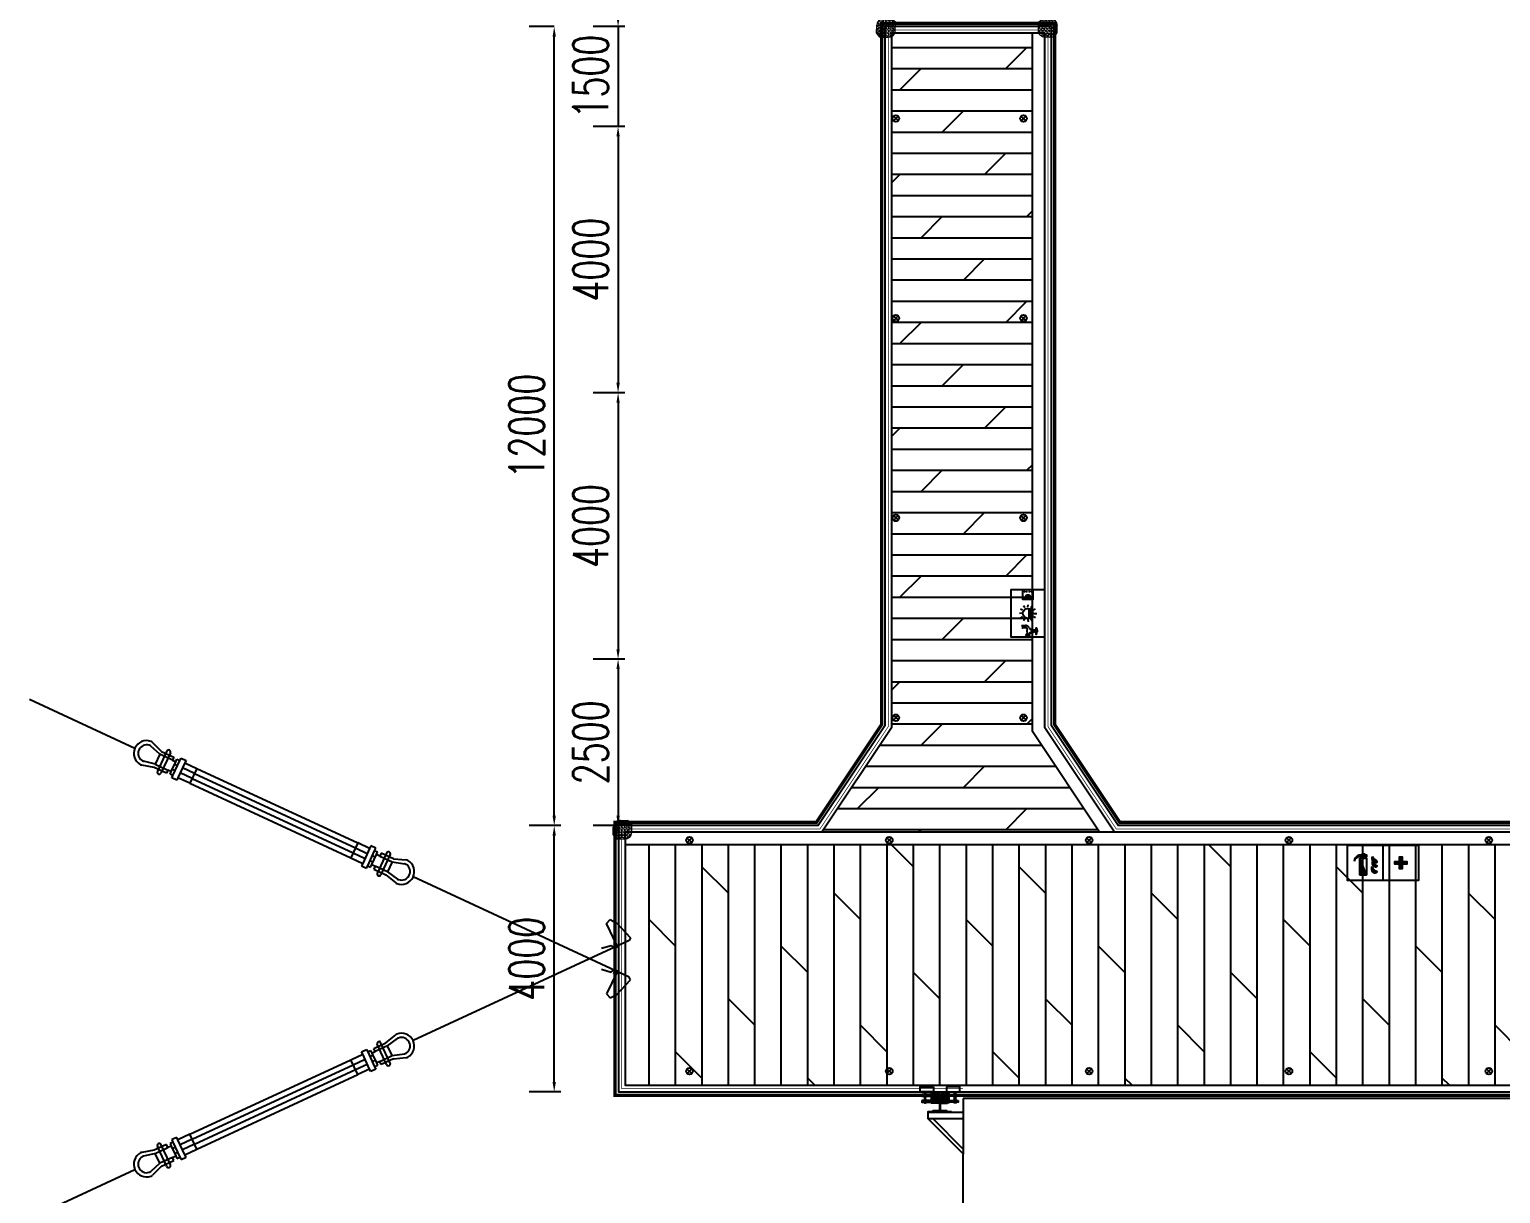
# Model space of a CAD drawing. Extents: x -18540 to 926017, y -610001 to -56924.
# Drawn here: x 37709 to 59793, y -231154 to -213670 of the extents above; entities that cross this region are included whole.
import ezdxf

# ---------------------------------------------------------------- set-up
doc = ezdxf.new("R2010")
doc.units = 0
doc.header["$LTSCALE"] = 10
doc.header["$MEASUREMENT"] = 0
doc.linetypes.add('CENTER', pattern=[2, 1.25, -0.25, 0.25, -0.25])
for name, color, linetype in [('AECOM-园建', 2, 'Continuous'), ('W-_ANTICOLLISION防撞措施', 6, 'Continuous'), ('W-ALUMINUM_FRAME铝架', 30, 'Continuous'), ('W-FLOAT_BOWL浮筒', 253, 'Continuous'), ('W-MOUNTING固定方式', 5, 'Continuous'), ('W-PLASTIC_RAILINGS塑木栏杆', 6, 'Continuous'), ('W-STEEL_FRAME钢架', 3, 'Continuous'), ('W-WOOD_FLOOR木地板', 30, 'Continuous')]:
    doc.layers.add(name, color=color, linetype=linetype)
doc.layers.add('护舷', color=40, linetype='Continuous', lineweight=15)
doc.layers.add('护角', color=8, linetype='Continuous', lineweight=9)
doc.styles.add('STANDARD_T3', font='simplex.shx', dxfattribs={"width": 0.7, "bigfont": 'gbcbig.shx'})
doc.dimstyles.new('W&&150', dxfattribs={"dimtxt": 525, "dimasz": 150, "dimexe": 375, "dimexo": 450, "dimgap": 150, "dimtad": 1, "dimdec": 0, "dimzin": 0, "dimdsep": 46, "dimtxsty": 'STANDARD_T3', "dimcen": 0.09, "dimclrd": 1, "dimclre": 1, "dimclrt": 7, "dimazin": 2, "dimtfac": 1, "dimtdec": 0, "dimtix": 1, "dimtmove": 2, "dimatfit": 3, "dimfxl": 100, "dimtolj": 1, "dimtzin": 0, "dimarcsym": 0})
pattern_1 = [(315, (-2455400.198, 1604377.926), (5.612660076, 5.612660076), []), (45, (-2455400.198, 1604377.926), (-5.612660076, 5.612660076), [])]
pattern_2 = [(315, (-2455400.198, 1604287.926), (5.612660076, 5.612660076), []), (45, (-2455400.198, 1604287.926), (-5.612660076, 5.612660076), [])]

# ---------------------------------------------------------------- blocks, each defined once
blk = doc.blocks.new('*D1102')
at = {"layer": 'Defpoints', "color": 0, "transparency": 16777216}
for p in [(46550, -229628), (82050, -229628), (82050, -231420)]:
    blk.add_point(p, dxfattribs=at)
at = {"layer": 'W-FLOAT_BOWL浮筒', "color": 1, "lineweight": -2, "transparency": 16777216}
for p, q in [((46550, -231320), (46550, -231795)), ((46700, -231420), (81900, -231420)), ((82050, -231320), (82050, -231795))]:
    blk.add_line(p, q, dxfattribs=at)
at = {"layer": 'W-FLOAT_BOWL浮筒', "color": 1, "transparency": 16777216}
for points in [[(46700, -231395), (46700, -231445), (46550, -231420)], [(81900, -231395), (81900, -231445), (82050, -231420)]]:
    blk.add_solid(points, dxfattribs=at)
at = {"layer": 'W-FLOAT_BOWL浮筒', "color": 7, "transparency": 16777216, "insert": (64300, -231008), "char_height": 525, "attachment_point": 5, "style": 'STANDARD_T3'}
blk.add_mtext('\\A1;35500', dxfattribs=at)
blk = doc.blocks.new('*D1092')
at = {"layer": 'Defpoints', "color": 0, "transparency": 16777216}
for p in [(45587, -225628), (46550, -225628), (46550, -229628)]:
    blk.add_point(p, dxfattribs=at)
at = {"layer": 'W-FLOAT_BOWL浮筒', "color": 1, "lineweight": -2, "transparency": 16777216}
for p, q in [((45687, -225628), (45212, -225628)), ((45587, -229478), (45587, -225778)), ((45687, -229628), (45212, -229628))]:
    blk.add_line(p, q, dxfattribs=at)
at = {"layer": 'W-FLOAT_BOWL浮筒', "color": 1, "transparency": 16777216}
for points in [[(45562, -225778), (45612, -225778), (45587, -225628)], [(45562, -229478), (45612, -229478), (45587, -229628)]]:
    blk.add_solid(points, dxfattribs=at)
at = {"layer": 'W-FLOAT_BOWL浮筒', "color": 7, "transparency": 16777216, "insert": (45174, -227628), "char_height": 525, "attachment_point": 5, "rotation": 90, "style": 'STANDARD_T3'}
blk.add_mtext('\\A1;4000', dxfattribs=at)
blk = doc.blocks.new('*D1093')
at = {"layer": 'Defpoints', "color": 0, "transparency": 16777216}
for p in [(49550, -212884), (46550, -225628), (49550, -225628)]:
    blk.add_point(p, dxfattribs=at)
at = {"layer": 'W-FLOAT_BOWL浮筒', "color": 1, "lineweight": -2, "transparency": 16777216}
for p, q in [((46550, -212984), (46550, -212509)), ((49550, -212984), (49550, -212509)), ((46700, -212884), (49400, -212884))]:
    blk.add_line(p, q, dxfattribs=at)
at = {"layer": 'W-FLOAT_BOWL浮筒', "color": 1, "transparency": 16777216}
for points in [[(46700, -212859), (46700, -212909), (46550, -212884)], [(49400, -212859), (49400, -212909), (49550, -212884)]]:
    blk.add_solid(points, dxfattribs=at)
at = {"layer": 'W-FLOAT_BOWL浮筒', "color": 7, "transparency": 16777216, "insert": (48050, -212472), "char_height": 525, "attachment_point": 5, "style": 'STANDARD_T3'}
blk.add_mtext('\\A1;3000', dxfattribs=at)
blk = doc.blocks.new('*D1094')
at = {"layer": 'Defpoints', "color": 0, "transparency": 16777216}
for p in [(62050, -212884), (54050, -213929), (62050, -225628)]:
    blk.add_point(p, dxfattribs=at)
at = {"layer": 'W-FLOAT_BOWL浮筒', "color": 1, "lineweight": -2, "transparency": 16777216}
for p, q in [((54050, -212984), (54050, -212509)), ((62050, -212984), (62050, -212509)), ((54200, -212884), (61900, -212884))]:
    blk.add_line(p, q, dxfattribs=at)
at = {"layer": 'W-FLOAT_BOWL浮筒', "color": 1, "transparency": 16777216}
for points in [[(54200, -212859), (54200, -212909), (54050, -212884)], [(61900, -212859), (61900, -212909), (62050, -212884)]]:
    blk.add_solid(points, dxfattribs=at)
at = {"layer": 'W-FLOAT_BOWL浮筒', "color": 7, "transparency": 16777216, "insert": (58050, -212472), "char_height": 525, "attachment_point": 5, "style": 'STANDARD_T3'}
blk.add_mtext('\\A1;8000', dxfattribs=at)
blk = doc.blocks.new('*D1096')
at = {"layer": 'Defpoints', "color": 0, "transparency": 16777216}
for p in [(45587, -213628), (45776, -213628), (46776, -225628)]:
    blk.add_point(p, dxfattribs=at)
at = {"layer": 'W-FLOAT_BOWL浮筒', "color": 1, "lineweight": -2, "transparency": 16777216}
for p, q in [((45587, -213628), (45212, -213628)), ((45587, -225478), (45587, -213778)), ((45687, -225628), (45212, -225628))]:
    blk.add_line(p, q, dxfattribs=at)
at = {"layer": 'W-FLOAT_BOWL浮筒', "color": 1, "transparency": 16777216}
for points in [[(45562, -213778), (45612, -213778), (45587, -213628)], [(45562, -225478), (45612, -225478), (45587, -225628)]]:
    blk.add_solid(points, dxfattribs=at)
at = {"layer": 'W-FLOAT_BOWL浮筒', "color": 7, "transparency": 16777216, "insert": (45174, -219628), "char_height": 525, "attachment_point": 5, "rotation": 90, "style": 'STANDARD_T3'}
blk.add_mtext('\\A1;12000', dxfattribs=at)
blk = doc.blocks.new('HW200a')
at = {"layer": 'W-STEEL_FRAME钢架'}
blk.add_lwpolyline([(-1440883, 1205965), (-1440803, 1205965), (-1440803, 1205953), (-1441003, 1205953), (-1441003, 1205965), (-1440923, 1205965, 0.414214), (-1440907, 1205981), (-1440907, 1206125, 0.414214), (-1440923, 1206141), (-1441003, 1206141), (-1441003, 1206153), (-1440803, 1206153), (-1440803, 1206141), (-1440883, 1206141, 0.414214), (-1440899, 1206125), (-1440899, 1205981, 0.414214)], format="xyb", close=True, dxfattribs=at)
blk = doc.blocks.new('A$C779503c2')
h = blk.add_hatch()
h.set_pattern_fill('ANSI37', color=256, scale=5, angle=-90)
h.set_pattern_definition(pattern_1)
h.paths.add_polyline_path([(190, 358, 0.414214), (185, 353), (185, 338), (250, 338), (250, 344), (280, 344), (280, 353, 0.414214), (275, 358)])
h.paths.add_polyline_path([(275, 298, 0.414214), (280, 303), (280, 310), (250, 310), (250, 317), (185, 317), (185, 303, 0.414214), (190, 298)])
h = blk.add_hatch()
h.set_pattern_fill('ANSI37', color=256, scale=5, angle=-90)
h.set_pattern_definition(pattern_2)
h.paths.add_polyline_path([(190, 268, 0.414214), (185, 263), (185, 248), (250, 248), (250, 254), (280, 254), (280, 263, 0.414214), (275, 268)])
h.paths.add_polyline_path([(275, 208, 0.414214), (280, 213), (280, 220), (250, 220), (250, 227), (185, 227), (185, 213, 0.414214), (190, 208)])
h = blk.add_hatch()
h.set_pattern_fill('ANSI37', color=256, scale=5, angle=-90)
h.set_pattern_definition(pattern_1)
h.paths.add_polyline_path([(319, 358, 0.414214), (314, 353), (314, 344), (344, 344), (344, 338), (409, 338), (409, 353, 0.414214), (404, 358)])
h.paths.add_polyline_path([(404, 298, 0.414214), (409, 303), (409, 317), (344, 317), (344, 310), (314, 310), (314, 303, 0.414214), (319, 298)])
h = blk.add_hatch()
h.set_pattern_fill('ANSI37', color=256, scale=5, angle=-90)
h.set_pattern_definition(pattern_2)
h.paths.add_polyline_path([(319, 268, 0.414214), (314, 263), (314, 254), (344, 254), (344, 248), (409, 248), (409, 263, 0.414214), (404, 268)])
h.paths.add_polyline_path([(404, 208, 0.414214), (409, 213), (409, 227), (344, 227), (344, 220), (314, 220), (314, 213, 0.414214), (319, 208)])
for p, q in [((65, 336), (49, 336)), ((65, 319), (49, 319)), ((65, 246), (49, 246)), ((65, 229), (49, 229)), ((80, 336), (96, 336)), ((80, 319), (96, 319)), ((80, 246), (96, 246)), ((80, 229), (96, 229)), ((514, 336), (498, 336)), ((514, 319), (498, 319)), ((514, 246), (498, 246)), ((514, 229), (498, 229)), ((529, 336), (544, 336)), ((529, 319), (544, 319)), ((529, 246), (544, 246)), ((529, 229), (544, 229))]:
    blk.add_line(p, q)
for points in [[(200, 454), (200, 377), (0, 377), (0, 454)], [(394, 454), (394, 377), (594, 377), (594, 454)], [(25, 338), (25, 316), (255, 316), (255, 338)], [(25, 248), (25, 226), (255, 226), (255, 248)], [(64, 310), (51, 310), (49, 311), (49, 344), (51, 345), (64, 345), (65, 344), (65, 311)], [(64, 220), (51, 220), (49, 221), (49, 254), (51, 255), (64, 255), (65, 254), (65, 221)], [(65, 377), (65, 212), (80, 212), (80, 377)], [(81, 310), (94, 310), (96, 311), (96, 344), (94, 345), (81, 345), (80, 344), (80, 311)], [(81, 220), (94, 220), (96, 221), (96, 254), (94, 255), (81, 255), (80, 254), (80, 221)], [(165, 377), (165, 212), (180, 212), (180, 377)], [(250, 338), (250, 317), (185, 317), (185, 338)], [(250, 248), (250, 227), (185, 227), (185, 248)], [(280, 344), (280, 310), (250, 310), (250, 344)], [(280, 254), (280, 220), (250, 220), (250, 254)], [(314, 344), (314, 310), (344, 310), (344, 344)], [(314, 254), (314, 220), (344, 220), (344, 254)], [(569, 338), (569, 316), (339, 316), (339, 338)], [(569, 248), (569, 226), (339, 226), (339, 248)], [(344, 338), (344, 317), (409, 317), (409, 338)], [(344, 248), (344, 227), (409, 227), (409, 248)], [(429, 377), (429, 212), (414, 212), (414, 377)], [(512, 310), (500, 310), (498, 311), (498, 344), (500, 345), (512, 345), (514, 344), (514, 311)], [(512, 220), (500, 220), (498, 221), (498, 254), (500, 255), (512, 255), (514, 254), (514, 221)], [(529, 377), (529, 212), (514, 212), (514, 377)], [(530, 310), (543, 310), (544, 311), (544, 344), (543, 345), (530, 345), (529, 344), (529, 311)], [(530, 220), (543, 220), (544, 221), (544, 254), (543, 255), (530, 255), (529, 254), (529, 221)], [(471, 85), (471, 75), (121, 75), (121, 85)]]:
    blk.add_lwpolyline(points, close=True)
for points in [[(280, 353), (280, 303, -0.414214), (275, 298), (190, 298, -0.414214), (185, 303), (185, 353, -0.414214), (190, 358), (275, 358, -0.414214)], [(280, 263), (280, 213, -0.414214), (275, 208), (190, 208, -0.414214), (185, 213), (185, 263, -0.414214), (190, 268), (275, 268, -0.414214)], [(314, 353), (314, 303, 0.414214), (319, 298), (404, 298, 0.414214), (409, 303), (409, 353, 0.414214), (404, 358), (319, 358, 0.414214)], [(314, 263), (314, 213, 0.414214), (319, 208), (404, 208, 0.414214), (409, 213), (409, 263, 0.414214), (404, 268), (319, 268, 0.414214)]]:
    blk.add_lwpolyline(points, format="xyb", close=True)
for centre, radius, start, end in [((57, 341), 7.29, 143.1301, 216.8699), ((76, 327), 27, 161.0662, 198.9338), ((57, 314), 7.29, 143.1301, 216.8699), ((57, 251), 7.29, 143.1301, 216.8699), ((76, 237), 27, 161.0662, 198.9338), ((57, 224), 7.29, 143.1301, 216.8699), ((58, 341), 7.29, 323.1301, 36.8699), ((38, 327), 27, 341.0662, 18.9338), ((58, 314), 7.29, 323.1301, 36.8699), ((58, 251), 7.29, 323.1301, 36.8699), ((38, 237), 27, 341.0662, 18.9338), ((58, 224), 7.29, 323.1301, 36.8699), ((87, 341), 7.29, 143.1301, 216.8699), ((107, 327), 27, 161.0662, 198.9338), ((87, 314), 7.29, 143.1301, 216.8699), ((87, 251), 7.29, 143.1301, 216.8699), ((107, 237), 27, 161.0662, 198.9338), ((87, 224), 7.29, 143.1301, 216.8699), ((88, 341), 7.29, 323.1301, 36.8699), ((69, 327), 27, 341.0662, 18.9338), ((88, 314), 7.29, 323.1301, 36.8699), ((88, 251), 7.29, 323.1301, 36.8699), ((69, 237), 27, 341.0662, 18.9338), ((88, 224), 7.29, 323.1301, 36.8699), ((505, 341), 7.29, 143.1301, 216.8699), ((525, 327), 27, 161.0662, 198.9338), ((505, 314), 7.29, 143.1301, 216.8699), ((505, 251), 7.29, 143.1301, 216.8699), ((525, 237), 27, 161.0662, 198.9338), ((505, 224), 7.29, 143.1301, 216.8699), ((506, 341), 7.29, 323.1301, 36.8699), ((487, 327), 27, 341.0662, 18.9338), ((506, 314), 7.29, 323.1301, 36.8699), ((506, 251), 7.29, 323.1301, 36.8699), ((487, 237), 27, 341.0662, 18.9338), ((506, 224), 7.29, 323.1301, 36.8699), ((536, 341), 7.29, 143.1301, 216.8699), ((556, 327), 27, 161.0662, 198.9338), ((536, 314), 7.29, 143.1301, 216.8699), ((536, 251), 7.29, 143.1301, 216.8699), ((556, 237), 27, 161.0662, 198.9338), ((536, 224), 7.29, 143.1301, 216.8699), ((537, 341), 7.29, 323.1301, 36.8699), ((517, 327), 27, 341.0662, 18.9338), ((537, 314), 7.29, 323.1301, 36.8699), ((537, 251), 7.29, 323.1301, 36.8699), ((517, 237), 27, 341.0662, 18.9338), ((537, 224), 7.29, 323.1301, 36.8699)]:
    blk.add_arc(centre, radius, start, end)
at = {"layer": 'W-STEEL_FRAME钢架', "rotation": 180}
blk.add_blockref('HW200a', (-1440607, 1206238), dxfattribs=at)
blk = doc.blocks.new('A$C9549bc64')
h = blk.add_hatch(color=256)
h.dxf.hatch_style = 1
h.paths.add_polyline_path([(184, 336), (184, 86), (284, 86)])
h = blk.add_hatch(color=256)
h.dxf.hatch_style = 1
edge = h.paths.add_edge_path()
edge.add_arc((480, 392), 108, 196.2965, 205.0439)
edge.add_arc((468, 386), 94.8, 205.0439, 214.3785)
edge.add_arc((433, 362), 52.4, 214.3785, 254.5692)
edge.add_arc((412, 285), 27.9, 18.3701, 74.5692, ccw=False)
edge.add_arc((409, 284), 30.5, -13.9571, 18.3701, ccw=False)
edge.add_arc((424, 281), 15.7, 300.4508, 346.0429, ccw=False)
edge.add_arc((420, 286), 22.4, 267.3708, 300.4508, ccw=False)
edge.add_arc((421, 296), 32, 239.8196, 267.3708, ccw=False)
edge.add_arc((436, 323), 62.7, 222.4174, 239.8196, ccw=False)
edge.add_arc((440, 326), 67.5, 205.6516, 222.4174, ccw=False)
edge.add_arc((464, 337), 94.3, 195.8057, 205.6516, ccw=False)
edge.add_arc((487, 344), 119, 187.03, 195.8057, ccw=False)
edge.add_arc((411, 335), 41.8, 167.9085, 187.03, ccw=False)
edge.add_arc((450, 326), 81.4, 154.2372, 167.9085, ccw=False)
edge = h.paths.add_edge_path()
edge.add_arc((485, 328), 120, 200.7545, 208.5371)
edge.add_arc((430, 299), 57.4, 208.5371, 219.7756)
edge.add_arc((534, 385), 192, 219.7756, 225.0173)
edge.add_arc((472, 323), 105, 225.0173, 232.1063)
edge.add_arc((422, 259), 23.7, 232.1063, 271.1094)
edge.add_arc((423, 219), 16.8, 44.3519, 91.1094, ccw=False)
edge.add_arc((421, 217), 19.2, 22.6325, 44.3519, ccw=False)
edge.add_arc((425, 218), 15.1, -1.9435, 22.6325, ccw=False)
edge.add_arc((430, 218), 10.2, 330.8057, 358.0565, ccw=False)
edge.add_arc((417, 225), 24.9, 313.4434, 330.8057, ccw=False)
edge.add_arc((422, 221), 18.4, 267.3708, 313.4434, ccw=False)
edge.add_arc((422, 238), 35.4, 234.5633, 267.3708, ccw=False)
edge.add_arc((423, 238), 35.7, 222.2933, 234.5633, ccw=False)
edge.add_arc((504, 312), 146, 216.228, 222.2933, ccw=False)
edge.add_arc((446, 269), 73.8, 192.6367, 216.228, ccw=False)
edge.add_arc((459, 272), 86.8, 170.9128, 192.6367, ccw=False)
edge = h.paths.add_edge_path()
edge.add_arc((486, 244), 121, 196.1194, 209.7614)
edge.add_arc((481, 242), 116, 209.7614, 223.6848)
edge.add_arc((436, 198), 53.4, 223.6848, 259.6161)
edge.add_arc((424, 132), 14.3, 6.3261, 79.6161, ccw=False)
edge.add_arc((420, 131), 18.6, -17.8938, 6.3261, ccw=False)
edge.add_arc((421, 131), 17.6, 317.1511, 342.1062, ccw=False)
edge.add_arc((418, 133), 20.8, 291.8893, 317.1511, ccw=False)
edge.add_arc((411, 151), 40.2, 273.7787, 291.8893, ccw=False)
edge.add_arc((411, 151), 40, 248.9125, 273.7787, ccw=False)
edge.add_arc((412, 153), 42.5, 224.8175, 248.9125, ccw=False)
edge.add_arc((407, 148), 35.5, 208.2935, 224.8175, ccw=False)
edge.add_arc((515, 206), 158, 200.4817, 208.2935, ccw=False)
edge.add_arc((433, 176), 70.6, 177.3708, 200.4817, ccw=False)
edge.add_arc((454, 175), 91.3, 157.0783, 177.3708, ccw=False)
h = blk.add_hatch(color=1)
h.dxf.hatch_style = 1
h.paths.add_polyline_path([(780, 285), (780, 355), (820, 355), (820, 285), (890, 285), (890, 245), (820, 245), (820, 175), (780, 175), (780, 245), (710, 245), (710, 285)])
for p, q in [((0, 530), (1061, 530)), ((530, 530), (530, 0))]:
    blk.add_line(p, q)
for points in [[(0, 530), (1063, 530), (1063, 0), (0, 0)], [(184, 336), (284, 336), (284, 86), (184, 86)], [(217, 401), (252, 401), (252, 336), (217, 336)]]:
    blk.add_lwpolyline(points, close=True)
for points in [[(217, 380), (171, 380), (171, 360), (217, 360)], [(184, 336), (184, 86), (284, 86), (184, 336)], [(252, 360), (291, 360), (291, 380), (252, 380)], [(369, 210), (369, 210)]]:
    blk.add_lwpolyline(points)
for points in [[(376, 362, 0.038186), (382, 346, 0.040752), (390, 333, 0.177185), (419, 312, -0.250251), (438, 294, -0.141997), (439, 277, -0.201599), (432, 267, -0.14535), (419, 264, -0.120797), (405, 268, -0.076078), (390, 280, -0.073285), (379, 297, -0.042987), (373, 312, -0.03831), (370, 329, -0.083628), (370, 343, -0.059723), (376, 362)], [(373, 286, 0.033971), (380, 271, 0.049077), (386, 262, 0.022875), (398, 249, 0.030941), (408, 240, 0.171845), (423, 235, -0.206897), (435, 230, -0.095053), (439, 224, -0.107646), (440, 218, -0.119467), (439, 213, -0.075903), (434, 207, -0.203782), (421, 202, -0.144135), (402, 209, -0.05359), (396, 214, -0.026471), (386, 226, -0.103302), (374, 253, -0.095073), (373, 286)]]:
    blk.add_lwpolyline(points, format="xyb", close=True)
at = {"color": 1}
blk.add_lwpolyline([(780, 285), (780, 355), (820, 355), (820, 285), (890, 285), (890, 245), (820, 245), (820, 175), (780, 175), (780, 245), (710, 245), (710, 285)], close=True, dxfattribs=at)
blk.add_lwpolyline([(369, 210, 0.059595), (381, 184, 0.060827), (397, 161, 0.158077), (426, 146, -0.331154), (438, 133, -0.106074), (437, 125, -0.10932), (433, 119, -0.110674), (426, 114, -0.079187), (414, 111, -0.108927), (397, 114, -0.105524), (382, 123, -0.072225), (376, 131, -0.034099), (367, 151, -0.101184), (362, 179, -0.088775), (369, 210)], format="xyb")
for centre, radius, start, end in [((206, 276), 110, 108.7959, 170.8595), ((203, 251), 113, 106.3658, 158.3757)]:
    blk.add_arc(centre, radius, start, end)
blk = doc.blocks.new('*D1105')
at = {"layer": 'Defpoints', "color": 0, "linetype": 'ByBlock', "transparency": 16777216}
for p in [(54050, -212884), (53050, -213628), (54050, -225628)]:
    blk.add_point(p, dxfattribs=at)
at = {"layer": 'W-FLOAT_BOWL浮筒', "color": 1, "linetype": 'ByBlock', "lineweight": -2, "transparency": 16777216}
for p, q in [((53050, -212984), (53050, -212509)), ((54050, -212984), (54050, -212509)), ((52900, -212884), (52750, -212884)), ((53050, -212884), (54050, -212884)), ((54200, -212884), (54350, -212884))]:
    blk.add_line(p, q, dxfattribs=at)
at = {"layer": 'W-FLOAT_BOWL浮筒', "color": 1, "linetype": 'ByBlock', "transparency": 16777216}
for points in [[(52900, -212859), (52900, -212909), (53050, -212884)], [(54200, -212859), (54200, -212909), (54050, -212884)]]:
    blk.add_solid(points, dxfattribs=at)
at = {"layer": 'W-FLOAT_BOWL浮筒', "color": 7, "linetype": 'ByBlock', "transparency": 16777216, "insert": (53550, -212472), "char_height": 525, "attachment_point": 5, "style": 'STANDARD_T3'}
blk.add_mtext('\\A1;1000', dxfattribs=at)
blk = doc.blocks.new('*D1107')
at = {"layer": 'Defpoints', "color": 0, "linetype": 'ByBlock', "transparency": 16777216}
for p in [(49550, -212884), (50550, -213628), (49550, -225628)]:
    blk.add_point(p, dxfattribs=at)
at = {"layer": 'W-FLOAT_BOWL浮筒', "color": 1, "linetype": 'ByBlock', "lineweight": -2, "transparency": 16777216}
for p, q in [((49550, -212984), (49550, -212509)), ((50550, -212984), (50550, -212509)), ((49400, -212884), (49250, -212884)), ((50550, -212884), (49550, -212884)), ((50700, -212884), (50850, -212884))]:
    blk.add_line(p, q, dxfattribs=at)
at = {"layer": 'W-FLOAT_BOWL浮筒', "color": 1, "linetype": 'ByBlock', "transparency": 16777216}
for points in [[(49400, -212859), (49400, -212909), (49550, -212884)], [(50700, -212859), (50700, -212909), (50550, -212884)]]:
    blk.add_solid(points, dxfattribs=at)
at = {"layer": 'W-FLOAT_BOWL浮筒', "color": 7, "linetype": 'ByBlock', "transparency": 16777216, "insert": (50050, -212472), "char_height": 525, "attachment_point": 5, "style": 'STANDARD_T3'}
blk.add_mtext('\\A1;1000', dxfattribs=at)
blk = doc.blocks.new('*D1110')
at = {"layer": 'Defpoints', "color": 0, "transparency": 16777216}
for p in [(50550, -213628), (46546, -215128), (50650, -215128)]:
    blk.add_point(p, dxfattribs=at)
at = {"layer": 'W-FLOAT_BOWL浮筒', "color": 1, "lineweight": -2, "transparency": 16777216}
for p, q in [((46546, -213478), (46546, -213328)), ((46646, -213628), (46171, -213628)), ((46546, -213628), (46546, -215128)), ((46646, -215128), (46171, -215128)), ((46546, -215278), (46546, -215428))]:
    blk.add_line(p, q, dxfattribs=at)
at = {"layer": 'W-FLOAT_BOWL浮筒', "color": 1, "transparency": 16777216}
for points in [[(46521, -213478), (46571, -213478), (46546, -213628)], [(46521, -215278), (46571, -215278), (46546, -215128)]]:
    blk.add_solid(points, dxfattribs=at)
at = {"layer": 'W-FLOAT_BOWL浮筒', "color": 7, "transparency": 16777216, "insert": (46133, -214378), "char_height": 525, "attachment_point": 5, "rotation": 90, "style": 'STANDARD_T3'}
blk.add_mtext('\\A1;1500', dxfattribs=at)
blk = doc.blocks.new('*D1100')
at = {"layer": 'Defpoints', "color": 0, "transparency": 16777216}
for p in [(50650, -215128), (46546, -219128), (50650, -219128)]:
    blk.add_point(p, dxfattribs=at)
at = {"layer": 'W-FLOAT_BOWL浮筒', "color": 1, "lineweight": -2, "transparency": 16777216}
for p, q in [((46646, -215128), (46171, -215128)), ((46546, -215278), (46546, -218978)), ((46646, -219128), (46171, -219128))]:
    blk.add_line(p, q, dxfattribs=at)
at = {"layer": 'W-FLOAT_BOWL浮筒', "color": 1, "transparency": 16777216}
for points in [[(46521, -215278), (46571, -215278), (46546, -215128)], [(46521, -218978), (46571, -218978), (46546, -219128)]]:
    blk.add_solid(points, dxfattribs=at)
at = {"layer": 'W-FLOAT_BOWL浮筒', "color": 7, "transparency": 16777216, "insert": (46133, -217128), "char_height": 525, "attachment_point": 5, "rotation": 90, "style": 'STANDARD_T3'}
blk.add_mtext('\\A1;4000', dxfattribs=at)
blk = doc.blocks.new('*D1101')
at = {"layer": 'Defpoints', "color": 0, "transparency": 16777216}
for p in [(50650, -219128), (46546, -223128), (50650, -223128)]:
    blk.add_point(p, dxfattribs=at)
at = {"layer": 'W-FLOAT_BOWL浮筒', "color": 1, "lineweight": -2, "transparency": 16777216}
for p, q in [((46646, -219128), (46171, -219128)), ((46546, -219278), (46546, -222978)), ((46646, -223128), (46171, -223128))]:
    blk.add_line(p, q, dxfattribs=at)
at = {"layer": 'W-FLOAT_BOWL浮筒', "color": 1, "transparency": 16777216}
for points in [[(46521, -219278), (46571, -219278), (46546, -219128)], [(46521, -222978), (46571, -222978), (46546, -223128)]]:
    blk.add_solid(points, dxfattribs=at)
at = {"layer": 'W-FLOAT_BOWL浮筒', "color": 7, "transparency": 16777216, "insert": (46133, -221128), "char_height": 525, "attachment_point": 5, "rotation": 90, "style": 'STANDARD_T3'}
blk.add_mtext('\\A1;4000', dxfattribs=at)
blk = doc.blocks.new('*D1111')
at = {"layer": 'Defpoints', "color": 0, "transparency": 16777216}
for p in [(50650, -223128), (46546, -225628), (49550, -225628)]:
    blk.add_point(p, dxfattribs=at)
at = {"layer": 'W-FLOAT_BOWL浮筒', "color": 1, "lineweight": -2, "transparency": 16777216}
for p, q in [((46646, -223128), (46171, -223128)), ((46546, -223278), (46546, -225478)), ((46646, -225628), (46171, -225628))]:
    blk.add_line(p, q, dxfattribs=at)
at = {"layer": 'W-FLOAT_BOWL浮筒', "color": 1, "transparency": 16777216}
for points in [[(46521, -223278), (46571, -223278), (46546, -223128)], [(46521, -225478), (46571, -225478), (46546, -225628)]]:
    blk.add_solid(points, dxfattribs=at)
at = {"layer": 'W-FLOAT_BOWL浮筒', "color": 7, "transparency": 16777216, "insert": (46133, -224378), "char_height": 525, "attachment_point": 5, "rotation": 90, "style": 'STANDARD_T3'}
blk.add_mtext('\\A1;2500', dxfattribs=at)
blk = doc.blocks.new('A$C6f7a73f6')
blk.add_hatch(color=3).paths.add_polyline_path([(485, 384), (635, 384, 1)])
at = {"color": 5}
for p, q in [((228, 434), (240, 434)), ((228, 408), (240, 408)), ((228, 363), (240, 363)), ((228, 337), (240, 337)), ((293, 399), (305, 399)), ((293, 372), (305, 372))]:
    blk.add_line(p, q, dxfattribs=at)
at = {"color": 0, "linetype": 'ByBlock'}
blk.add_lwpolyline([(200, 634), (920, 634), (920, 134), (200, 134)], close=True, dxfattribs=at)
blk.add_lwpolyline([(200, 459), (350, 459), (350, 309), (200, 309)], close=True)
at = {"color": 6}
for points in [[(478, 432), (450, 450)], [(512, 466), (494, 496)], [(561, 480), (560, 516)], [(606, 468), (624, 496)], [(643, 430), (674, 448)], [(466, 384), (430, 386)], [(477, 338), (446, 320)], [(514, 304), (496, 272)], [(559, 288), (560, 256)], [(608, 302), (626, 272)], [(642, 336), (674, 318)], [(654, 384), (690, 386)]]:
    blk.add_lwpolyline(points, dxfattribs=at)
at = {"color": 7, "true_color": 0xffffff}
for points in [[(778, 503), (777, 511), (817, 525)], [(778, 503), (871, 504), (875, 512), (834, 522)], [(817, 440), (817, 456), (805, 456)], [(805, 439), (805, 456)], [(812, 468), (809, 456)], [(809, 456), (841, 457)], [(815, 489), (811, 484), (812, 476)], [(812, 476), (840, 478)], [(812, 468), (840, 470), (841, 457)], [(817, 529), (814, 505)], [(815, 489), (836, 486), (840, 482)], [(816, 468), (816, 477)], [(839, 502), (833, 530), (817, 529)], [(837, 453), (817, 456)], [(819, 501), (819, 489)], [(819, 489), (820, 477)], [(832, 485), (832, 477)], [(835, 502), (836, 486)], [(836, 469), (836, 478)], [(845, 454), (841, 457), (837, 453)], [(837, 453), (838, 441)], [(840, 478), (840, 482)], [(846, 441), (845, 454)], [(779, 406), (755, 384), (744, 359), (741, 347)], [(777, 349), (741, 347)], [(741, 335), (741, 339), (741, 347)], [(742, 319), (742, 323), (742, 331)], [(743, 302), (743, 307), (742, 315)], [(744, 290), (743, 294), (747, 299)], [(744, 290), (743, 298)], [(746, 335), (745, 339), (745, 347)], [(746, 319), (746, 323), (746, 331)], [(747, 303), (747, 307), (747, 315)], [(748, 290), (749, 347)], [(750, 335), (749, 339), (749, 347)], [(750, 319), (750, 323), (750, 331)], [(751, 303), (751, 307), (751, 315)], [(752, 291), (751, 299)], [(752, 291), (752, 295), (755, 299)], [(754, 335), (753, 339), (753, 348)], [(754, 319), (754, 323), (754, 331)], [(755, 303), (755, 307), (755, 315)], [(756, 291), (757, 348)], [(758, 340), (757, 344), (757, 348)], [(759, 319), (758, 323), (758, 336)], [(759, 303), (759, 307), (759, 315)], [(760, 291), (760, 299)], [(760, 291), (760, 299)], [(762, 340), (761, 344), (761, 348)], [(762, 324), (762, 328), (762, 336)], [(763, 303), (763, 308), (763, 320)], [(764, 291), (765, 348)], [(766, 340), (765, 344), (765, 348)], [(766, 324), (766, 328), (766, 336)], [(767, 308), (767, 312), (767, 320)], [(768, 291), (768, 296), (767, 304)], [(768, 291), (768, 296), (768, 300), (771, 304)], [(770, 340), (769, 344), (769, 348)], [(770, 324), (770, 328), (770, 336)], [(771, 308), (771, 312), (771, 320)], [(772, 292), (773, 349)], [(774, 340), (774, 345), (773, 349)], [(775, 324), (774, 328), (774, 336)], [(775, 308), (775, 312), (775, 320)], [(776, 292), (776, 296), (776, 304)], [(792, 374), (780, 369), (777, 357)], [(777, 357), (777, 349)], [(779, 406), (794, 419), (797, 435)], [(792, 374), (825, 367), (861, 373)], [(846, 441), (805, 439), (797, 435)], [(797, 435), (854, 438)], [(798, 431), (854, 434)], [(846, 441), (854, 438)], [(855, 418), (854, 438)], [(855, 418), (860, 406), (872, 402)], [(878, 358), (874, 370), (861, 373)], [(872, 402), (880, 403)], [(892, 411), (891, 358), (878, 358)], [(881, 394), (882, 374), (878, 358)], [(880, 411), (881, 394)], [(892, 411), (880, 411)], [(881, 394), (893, 395)], [(882, 374), (894, 375)], [(890, 366), (915, 364)], [(892, 403), (913, 404)], [(896, 403), (898, 367)], [(897, 399), (917, 400)], [(898, 371), (918, 368)], [(913, 404), (915, 364)], [(917, 400), (918, 368)]]:
    blk.add_lwpolyline(points, dxfattribs=at)
at = {"color": 6}
blk.add_circle((560, 384), 75, dxfattribs=at)
at = {"color": 5}
for centre, radius in [((311, 385), 31), ((325, 385), 6)]:
    blk.add_circle(centre, radius, dxfattribs=at)
for centre, start, end in [((234, 434), 0, 180), ((234, 408), 180, 0), ((234, 363), 0, 180), ((234, 337), 180, 0), ((299, 399), 0, 180), ((299, 372), 180, 0)]:
    blk.add_arc(centre, 6, start, end, dxfattribs=at)
blk = doc.blocks.new('dimaideng')
for p, q in [((564094, -312860), (564168, -312927)), ((564165, -312857), (564096, -312930))]:
    blk.add_line(p, q)
blk.add_circle((564131, -312893), 50)
blk = doc.blocks.new('*U1379')
at = {"layer": 'W-_ANTICOLLISION防撞措施', "color": 0, "linetype": 'ByBlock'}
for p in [(-1733872, -2513095), (-1733872, -2516565)]:
    blk.add_blockref('dimaideng', p, dxfattribs=at)
blk = doc.blocks.new('*U1380')
at = {"layer": 'W-_ANTICOLLISION防撞措施', "color": 0, "linetype": 'ByBlock', "lineweight": -2, "transparency": 16777216}
for p in [(0, 0), (3000, 0), (6000, 0), (9000, 0), (12000, 0)]:
    blk.add_blockref('*U1379', p, dxfattribs=at)
blk = doc.blocks.new('*U1381')
at = {"layer": 'W-_ANTICOLLISION防撞措施', "color": 0, "linetype": 'ByBlock'}
for p in [(-1734830, -2514830), (-1732915, -2514830)]:
    blk.add_blockref('dimaideng', p, dxfattribs=at)
blk = doc.blocks.new('*U1382')
at = {"layer": 'W-_ANTICOLLISION防撞措施', "color": 0, "linetype": 'ByBlock', "lineweight": -2, "transparency": 16777216}
for p in [(0, 9000), (0, 6000), (0, 3000), (0, 0)]:
    blk.add_blockref('*U1381', p, dxfattribs=at)
blk = doc.blocks.new('护角')
at = {"layer": '护角', "linetype": 'Continuous', "lineweight": 0}
h = blk.add_hatch(dxfattribs=at)
h.set_pattern_fill('ANGLE', color=40, scale=5, angle=45)
h.set_pattern_definition([(45, (0, 0), (-24.6957, 24.6957), [25.4, -9.525]), (135, (0, 0), (-24.6957, -24.6957), [25.4, -9.525])])
h.paths.add_polyline_path([(229, 177, 0.414214), (177, 229), (0, 229), (0, 100, 0.414214), (100, 0), (229, 0)])
h.paths.add_polyline_path([(177, 280), (67, 280), (0, 229), (177, 229)])
h.paths.add_polyline_path([(177, 280), (177, 229, -0.414214), (229, 177), (280, 177, 0.414214)])
h.paths.add_polyline_path([(280, 177), (229, 177), (229, 0), (280, 65)])
at = {"layer": '护角', "color": 40, "linetype": 'Continuous', "lineweight": 0}
for p, q in [((0, 229), (67, 280)), ((0, 229), (0, 100)), ((177, 229), (0, 229)), ((67, 280), (177, 280)), ((177, 229), (177, 280)), ((100, 0), (229, 0)), ((229, 177), (229, 0)), ((229, 177), (280, 177)), ((229, 0), (280, 65)), ((280, 177), (280, 65))]:
    blk.add_line(p, q, dxfattribs=at)
at = {"layer": '护角', "color": 1, "linetype": 'CENTER', "ltscale": 0.2}
for p, q in [((224, 229), (235, 229)), ((229, 224), (229, 235))]:
    blk.add_line(p, q, dxfattribs=at)
at = {"layer": '护角', "color": 40, "linetype": 'Continuous', "lineweight": 0}
for centre, radius, start, end in [((177, 177), 103, 0, 90), ((177, 177), 52.2, 0, 90), ((100, 100), 100, 180, 270)]:
    blk.add_arc(centre, radius, start, end, dxfattribs=at)
blk = doc.blocks.new('A$Cfe1adb12')
at = {"layer": '护舷', "rotation": 320.3357902113834}
blk.add_blockref('护角', (0, 179), dxfattribs=at)

msp = doc.modelspace()

# ---------------------------------------------------------------- hatches: boundary and pattern name
at = {"layer": 'W-WOOD_FLOOR木地板'}
h = msp.add_hatch(dxfattribs=at)
h.set_pattern_fill('DOLMIT', color=256, scale=400)
h.set_pattern_definition([(0, (-1665293.7, -2790428.28), (0, 317.496824), []), (45, (-1665293.7, -2790428.3), (-634.99321, 634.99321), [449.0085, -898.016])])
h.paths.add_polyline_path([(52765, -213727.9), (50650, -213727.9), (50650, -224158.2), (49603.6, -225727.9), (53774.2, -225727.9), (52775.4, -224229.8)])
h = msp.add_hatch(dxfattribs=at)
h.set_pattern_fill('DOLMIT', color=256, scale=500, angle=90)
h.set_pattern_definition([(90, (-1639293.7, -2790428.3), (-396.87103, 2e-14), []), (135, (-1639293.7, -2790428.3), (-793.7415, -793.7415), [561.26063, -1122.52])])
h.paths.add_polyline_path([(81950, -225912.9), (46650, -225912.9), (46650, -229527.9), (81950, -229527.9)])

# ---------------------------------------------------------------- linework, layer by layer
at = {"layer": 'AECOM-园建'}
for p, q in [((37709.4, -223729), (39293.9, -224462.9)), ((39837.2, -224816.3), (39787.3, -224793.3)), ((39837.2, -224816.3), (39906.1, -224667.6)), ((39856.6, -224644.2), (39906.1, -224667.6)), ((39864.5, -224874.4), (39968.1, -224650.6)), ((39906.1, -224667.6), (39923.6, -224630)), ((39923.6, -224630), (39968.4, -224650.7)), ((40042.7, -224685.2), (39938.7, -224908.9)), ((39968.4, -224650.7), (39985.6, -224613.6)), ((39985.6, -224613.6), (40059.9, -224648.1)), ((40059.9, -224648.1), (40042.7, -224685.2)), ((40042.7, -224685.2), (40221.6, -224768.3)), ((40221.6, -224768.3), (40118.5, -224992.5)), ((40221.6, -224768.3), (42637.1, -225888.3)), ((39819.9, -224853.9), (39837.2, -224816.3)), ((39864.5, -224874.4), (39819.9, -224853.9)), ((39847.2, -224912), (39864.5, -224874.4)), ((39921.8, -224946.3), (39847.2, -224912)), ((39939, -224909), (39921.8, -224946.3)), ((40118.5, -224992.5), (39939, -224909)), ((40118.5, -224992.5), (42534, -226112.5)), ((40152.8, -224917.9), (42568.4, -226037.8)), ((40187.1, -224843.2), (42602.7, -225963.1)), ((42637.1, -225888.3), (42532.6, -226111.9)), ((42816, -225971.2), (42637.1, -225888.3)), ((42532.6, -226111.9), (42712.3, -226195)), ((42816, -225971.2), (42712.6, -226195.1)), ((42786.8, -226229.5), (42890.7, -226005.8)), ((42833.3, -225934), (42816, -225971.2)), ((42907.7, -225968.6), (42833.3, -225934)), ((42848.8, -226212.7), (42917.8, -226064.1)), ((42890.4, -226005.6), (42907.7, -225968.6)), ((42935.2, -226026.4), (42890.4, -226005.6)), ((42917.8, -226064.1), (42935.2, -226026.4)), ((42967.7, -226086.7), (42917.8, -226064.1)), ((42988.5, -226041.8), (42967.7, -226086.7)), ((43173.2, -226127.6), (42988.5, -226041.8)), ((42712.3, -226195), (42694.9, -226232.2)), ((42694.9, -226232.2), (42769.3, -226266.9)), ((42769.3, -226266.9), (42786.8, -226229.5)), ((42786.8, -226229.5), (42831.3, -226250.2)), ((42831.3, -226250.2), (42848.8, -226212.7)), ((42848.8, -226212.7), (42898.6, -226236)), ((46714.4, -227901.7), (43469.6, -226398.9)), ((46374.2, -227100.1), (46426.3, -227039.4)), ((46531.4, -227431.3), (46374.2, -227100.1)), ((46426.3, -227039.4), (46528.9, -227092.2)), ((46528.9, -227092.2), (46734.3, -227314.2)), ((46714.4, -227354.2), (43469.6, -228857)), ((46296, -227470), (46442.4, -227427)), ((46442.4, -227427), (46476.8, -227456.5)), ((46476.8, -227456.5), (46501.6, -227461.8)), ((46491.1, -227398), (46483.6, -227400)), ((46483.6, -227400), (46494.6, -227434.7)), ((46515.7, -227427.9), (46491.1, -227398)), ((46494.6, -227434.7), (46513.9, -227459.3)), ((46501.6, -227461.8), (46515.7, -227427.9)), ((46513.9, -227459.3), (46531.3, -227449.5)), ((46531.3, -227449.5), (46531.4, -227431.3)), ((46734.3, -227314.2), (46714.4, -227354.2)), ((46296, -227785.9), (46442.4, -227828.8)), ((46531.4, -227824.5), (46374.2, -228155.7)), ((46442.4, -227828.8), (46476.8, -227799.3)), ((46476.8, -227799.3), (46501.6, -227794.1)), ((46483.6, -227855.9), (46494.6, -227821.2)), ((46491.1, -227857.9), (46483.6, -227855.9)), ((46515.7, -227827.9), (46491.1, -227857.9)), ((46494.6, -227821.2), (46513.9, -227796.6)), ((46501.6, -227794.1), (46515.7, -227827.9)), ((46513.9, -227796.6), (46531.3, -227806.4)), ((46531.3, -227806.4), (46531.4, -227824.5)), ((46528.9, -228163.7), (46734.3, -227941.6)), ((46734.3, -227941.6), (46714.4, -227901.7)), ((46374.2, -228155.7), (46426.3, -228216.5)), ((46426.3, -228216.5), (46528.9, -228163.7)), ((42694.9, -229023.7), (42769.3, -228988.9)), ((42769.3, -228988.9), (42786.8, -229026.4)), ((40118.5, -230263.4), (42534, -229143.3)), ((40152.8, -230338), (42568.4, -229218.1)), ((42532.6, -229144), (42712.3, -229060.9)), ((42637.1, -229367.5), (42532.6, -229144)), ((42712.3, -229060.9), (42694.9, -229023.7)), ((42816, -229284.7), (42712.6, -229060.8)), ((42786.8, -229026.4), (42831.3, -229005.6)), ((42786.8, -229026.4), (42890.7, -229250.1)), ((42831.3, -229005.6), (42848.8, -229043.1)), ((42848.8, -229043.1), (42898.6, -229019.9)), ((42848.8, -229043.1), (42917.8, -229191.8)), ((42967.7, -229169.2), (42917.8, -229191.8)), ((42917.8, -229191.8), (42935.2, -229229.4)), ((42988.5, -229214), (42967.7, -229169.2)), ((43173.2, -229128.3), (42988.5, -229214)), ((40187.1, -230412.7), (42602.7, -229292.8)), ((40221.6, -230487.6), (42637.1, -229367.5)), ((42816, -229284.7), (42637.1, -229367.5)), ((42833.3, -229321.8), (42816, -229284.7)), ((42907.7, -229287.3), (42833.3, -229321.8)), ((42935.2, -229229.4), (42890.4, -229250.2)), ((42890.4, -229250.2), (42907.7, -229287.3)), ((39921.8, -230309.6), (39847.2, -230343.9)), ((39939, -230346.9), (39921.8, -230309.6)), ((40118.5, -230263.4), (39939, -230346.9)), ((40221.6, -230487.6), (40118.5, -230263.4)), ((39837.2, -230439.6), (39787.3, -230462.6)), ((39864.5, -230381.4), (39819.9, -230402)), ((39819.9, -230402), (39837.2, -230439.6)), ((39837.2, -230439.6), (39906.1, -230588.3)), ((39847.2, -230343.9), (39864.5, -230381.4)), ((39864.5, -230381.4), (39968.1, -230605.3)), ((40042.7, -230570.6), (39938.7, -230347)), ((40042.7, -230570.6), (40221.6, -230487.6)), ((39856.6, -230611.7), (39906.1, -230588.3)), ((39906.1, -230588.3), (39923.6, -230625.9)), ((39923.6, -230625.9), (39968.4, -230605.2)), ((39968.4, -230605.2), (39985.6, -230642.2)), ((39985.6, -230642.2), (40059.9, -230607.8)), ((40059.9, -230607.8), (40042.7, -230570.6)), ((37709.4, -231526.8), (39293.9, -230793))]:
    msp.add_line(p, q, dxfattribs=at)
at = {"layer": 'AECOM-园建', "color": 7}
for p, q in [((39668.3, -224557), (39530.2, -224434.7)), ((39692.6, -224513.7), (39557.7, -224378.3)), ((39856.6, -224644.2), (39668.3, -224557)), ((39692.6, -224513.7), (39877.4, -224599.3)), ((39583.3, -224752.6), (39396.5, -224719.4)), ((39600, -224705.9), (39421.3, -224661.4)), ((39767.3, -224837.8), (39583.3, -224752.6)), ((39599.4, -224705.8), (39788, -224793.1)), ((39788, -224793.1), (39767.3, -224837.8)), ((39877.4, -224599.3), (39856.6, -224644.2)), ((42967.7, -226086.7), (43155.9, -226174.1)), ((43173.2, -226127.6), (43363.7, -226143.1)), ((42898.3, -226235.3), (42877.6, -226280)), ((42877.6, -226280), (43061.4, -226365.4)), ((43086.8, -226322.8), (42898.3, -226235.3)), ((43086.3, -226322.5), (43235.7, -226430.1)), ((43155.9, -226174.1), (43338.4, -226200.5)), ((43061.4, -226365.4), (43207.5, -226486.5)), ((43061.4, -228890.5), (43207.5, -228769.3)), ((42877.6, -228975.8), (43061.4, -228890.5)), ((42898.3, -229020.5), (42877.6, -228975.8)), ((43086.8, -228933), (42898.3, -229020.5)), ((43086.3, -228933.4), (43235.7, -228825.7)), ((42967.7, -229169.2), (43155.9, -229081.8)), ((43155.9, -229081.8), (43338.4, -229055.3)), ((43173.2, -229128.3), (43363.7, -229112.8)), ((39583.3, -230503.2), (39396.5, -230536.5)), ((39600, -230550), (39421.3, -230594.4)), ((39767.3, -230418), (39583.3, -230503.2)), ((39599.4, -230550.1), (39788, -230462.8)), ((39788, -230462.8), (39767.3, -230418)), ((39668.3, -230698.9), (39530.2, -230821.2)), ((39692.6, -230742.2), (39557.7, -230877.6)), ((39856.6, -230611.7), (39668.3, -230698.9)), ((39692.6, -230742.2), (39877.4, -230656.6)), ((39877.4, -230656.6), (39856.6, -230611.7))]:
    msp.add_line(p, q, dxfattribs=at)
at = {"layer": 'AECOM-园建', "color": 4}
for p, q in [((39668.3, -224557), (39599.4, -224705.8)), ((39854.2, -224779.5), (39898.9, -224800.2)), ((39888.8, -224704.9), (39933.4, -224725.5)), ((40187.1, -224843.2), (40007.9, -224760.1)), ((40152.8, -224917.9), (39973.2, -224834.7)), ((42568.4, -226037.8), (42747, -226120.5)), ((42602.3, -225962.8), (42781.5, -226046)), ((42900.5, -226101.3), (42855.9, -226080.7)), ((42865.9, -226176), (42821.3, -226155.3)), ((43155.9, -226174.1), (43086.8, -226322.8)), ((43155.9, -229081.8), (43086.8, -228933)), ((42568.4, -229218.1), (42747, -229135.3)), ((42602.3, -229293), (42781.5, -229209.8)), ((42865.9, -229079.9), (42821.3, -229100.6)), ((42900.5, -229154.5), (42855.9, -229175.2)), ((39668.3, -230698.9), (39599.4, -230550.1)), ((39854.2, -230476.4), (39898.9, -230455.7)), ((39888.8, -230551), (39933.4, -230530.3)), ((40152.8, -230338), (39973.2, -230421.1)), ((40187.1, -230412.7), (40007.9, -230495.7))]:
    msp.add_line(p, q, dxfattribs=at)
at = {"layer": 'AECOM-园建', "color": 6}
for p, q in [((39773.8, -224506.7), (39634.1, -224808.2)), ((39824.8, -224536.1), (39682.1, -224841.6)), ((43070.7, -226041.2), (42929.7, -226347.5)), ((43126.1, -226061.1), (42986.2, -226362.5)), ((43070.7, -229214.7), (42929.7, -228908.3)), ((43126.1, -229194.7), (42986.2, -228893.3)), ((39773.8, -230749.2), (39634.1, -230447.7)), ((39824.8, -230719.8), (39682.1, -230414.2))]:
    msp.add_line(p, q, dxfattribs=at)
at = {"layer": 'AECOM-园建', "color": 0}
msp.add_lwpolyline([(51725.1, -229727.9), (51682.5, -244785.3), (76875, -244785.3), (76875, -229727.9), (51725.1, -229727.9)], dxfattribs=at)
at = {"layer": 'AECOM-园建', "color": 7}
for centre, radius, start, end in [((39468.1, -224543.6), 192, 69.76755, 241.80701), ((39512.4, -224423.5), 64, 44.89275, 69.76755), ((39468.1, -224543.6), 128, 72.13176, 240.62149), ((39487.8, -224482.6), 64, 48.49545, 72.13176), ((39407.7, -224656.4), 64, 241.80701, 259.90759), ((39436.7, -224599.3), 64, 240.62149, 256.02371), ((43295.4, -226318.2), 192, 248.43976, 60.47922), ((43295.4, -226318.2), 128, 249.62529, 58.11501), ((43329.2, -226263.9), 64, 58.11501, 81.75133), ((43358.5, -226206.8), 64, 60.47922, 85.35402), ((43248.4, -226437.3), 64, 230.33918, 248.43976), ((43273.1, -226378.2), 64, 234.22306, 249.62529), ((43248.4, -228818.6), 64, 111.56024, 129.66082), ((43295.4, -228937.6), 192, 299.52078, 111.56024), ((43273.1, -228877.6), 64, 110.37471, 125.77694), ((43295.4, -228937.6), 128, 301.88499, 110.37471), ((43329.2, -228992), 64, 278.24867, 301.88499), ((43358.5, -229049), 64, 274.64598, 299.52078), ((39468.1, -230712.3), 192, 118.19299, 290.23245), ((39407.7, -230599.5), 64, 100.09241, 118.19299), ((39468.1, -230712.3), 128, 119.37851, 287.86824), ((39436.7, -230656.5), 64, 103.97629, 119.37851), ((39487.8, -230773.2), 64, 287.86824, 311.50455), ((39512.4, -230832.4), 64, 290.23245, 315.10725)]:
    msp.add_arc(centre, radius, start, end, dxfattribs=at)
at = {"layer": 'AECOM-园建', "color": 6}
for centre, radius, start, end in [((39799.3, -224521.4), 29.5, 330.02224, 150.02224), ((39658.2, -224824.6), 29.3, 144.77767, 324.53388), ((43098.4, -226051.2), 29.5, 340.22453, 160.22453), ((42958.1, -226354.7), 29.3, 165.71289, 345.4691), ((42958.1, -228901.1), 29.3, 14.5309, 194.28711), ((43098.4, -229204.7), 29.5, 199.77547, 19.77547), ((39658.2, -230431.2), 29.3, 35.46612, 215.22233), ((39799.3, -230734.5), 29.5, 209.97776, 29.97776)]:
    msp.add_arc(centre, radius, start, end, dxfattribs=at)
at = {"layer": 'W-_ANTICOLLISION防撞措施', "color": 0, "linetype": 'ByBlock'}
for p, q in [((51202.8, -230030.6), (51722.8, -230550.6)), ((51273.5, -230030.6), (51723, -230480.1))]:
    msp.add_line(p, q, dxfattribs=at)
at = {"layer": 'W-_ANTICOLLISION防撞措施', "color": 5, "const_width": 50}
msp.add_lwpolyline([(53100, -213577.9), (50500, -213577.9), (50500, -224112.8), (49523.3, -225577.9), (46500, -225577.9), (46500, -229677.9), (82100, -229677.9), (82100, -225577.9), (79076.8, -225577.9), (78100, -224112.8), (78100, -213577.9), (75500, -213577.9), (75500, -224112.8), (74523.3, -225577.9), (66576.8, -225577.9), (65600, -224112.8), (65600, -213577.9), (63000, -213577.9), (63000, -224112.8), (62023.3, -225577.9), (54076.8, -225577.9), (53100, -224112.8)], close=True, dxfattribs=at)
at = {"layer": 'W-_ANTICOLLISION防撞措施', "color": 0, "linetype": 'ByBlock'}
msp.add_lwpolyline([(51202.8, -229930.6), (51724.4, -229930.4), (51724.4, -230030.4), (51202.8, -230030.6)], close=True, dxfattribs=at)
at = {"layer": 'W-ALUMINUM_FRAME铝架', "color": 0, "linetype": 'ByBlock'}
for points in [[(53774.2, -225727.9), (52765, -224214.2), (52765, -213727.9)], [(53996.5, -225727.9), (52950, -224158.2), (52950, -213727.9)]]:
    msp.add_lwpolyline(points, dxfattribs=at)
msp.add_lwpolyline([(46650, -225912.9), (81950, -225912.9), (81950, -225727.9), (46650, -225727.9)], close=True, dxfattribs=at)
at = {"layer": 'W-PLASTIC_RAILINGS塑木栏杆', "const_width": 10}
msp.add_lwpolyline([(51725.5, -229577.8), (46600.2, -229577.8), (46600.2, -225678.1), (49576.9, -225678.1), (50600.2, -224143.1), (50600.2, -213678.1), (52999.9, -213678.1), (52999.9, -224143.1), (54023.2, -225678.1), (62076.9, -225678.1), (63100.2, -224143.1), (63100.2, -213678.1), (65499.9, -213678.1), (65499.9, -224143.1), (66523.2, -225678.1), (74576.9, -225678.1), (75600.2, -224143.1), (75600.2, -213678.1), (77999.9, -213678.1), (77999.9, -224143.1), (79023.2, -225678.1), (81999.9, -225678.1), (81999.9, -229577.8), (76875, -229577.8)], dxfattribs=at)
at = {"layer": 'W-STEEL_FRAME钢架'}
for points in [[(53050, -213627.9), (50550, -213627.9), (50550, -224127.9), (49550, -225627.9), (46550, -225627.9), (46550, -229627.9), (82050, -229627.9), (82050, -225627.9), (79050, -225627.9), (78050, -224127.9), (78050, -213627.9), (75550, -213627.9), (75550, -224127.9), (74550, -225627.9), (66550, -225627.9), (65550, -224127.9), (65550, -213627.9), (63050, -213627.9), (63050, -224127.9), (62050, -225627.9), (54050, -225627.9), (53050, -224127.9)], [(52950, -213727.9), (50650, -213727.9), (50650, -224158.2), (49603.6, -225727.9), (46650, -225727.9), (46650, -229527.9), (81950, -229527.9), (81950, -225727.9), (78996.5, -225727.9), (77950, -224158.2), (77950, -213727.9), (75650, -213727.9), (75650, -224158.2), (74603.6, -225727.9), (66496.5, -225727.9), (65450, -224158.2), (65450, -213727.9), (63150, -213727.9), (63150, -224158.2), (62103.6, -225727.9), (53996.5, -225727.9), (52950, -224158.2)]]:
    msp.add_lwpolyline(points, close=True, dxfattribs=at)

# ---------------------------------------------------------------- block references
at = {"rotation": 128.8989538612547}
for p in [(50845.3, -213678.1), (46889, -225718.4)]:
    msp.add_blockref('A$Cfe1adb12', p, dxfattribs=at)
at = {"xscale": -1, "rotation": 231.1010461387453}
msp.add_blockref('A$Cfe1adb12', (52718.1, -213678.1), dxfattribs=at)
at = {"layer": 'W-_ANTICOLLISION防撞措施', "color": 0, "linetype": 'ByBlock'}
for name, p in [('*U1382', (1221414.9, 2603715.5)), ('*U1380', (1217357.5, 2600142.3))]:
    msp.add_blockref(name, p, dxfattribs=at)
at = {"layer": 'W-FLOAT_BOWL浮筒'}
msp.add_blockref('A$C9549bc64', (57496.3, -226453.4), dxfattribs=at)
at = {"layer": 'W-MOUNTING固定方式', "color": 0, "linetype": 'ByBlock'}
msp.add_blockref('A$C779503c2', (51081.4, -230005.2), dxfattribs=at)
at = {"layer": 'W-STEEL_FRAME钢架', "rotation": 270}
msp.add_blockref('A$C6f7a73f6', (52313.4, -221879.9), dxfattribs=at)

# ---------------------------------------------------------------- dimensions: what is measured, and where the dimension line sits
at = {"layer": 'W-FLOAT_BOWL浮筒'}
for base, p1, p2, picture, middle in [((49550, -212884.3), (46550, -225627.9), (49550, -225627.9), '*D1093', (48050, -212471.8)), ((62050, -212884.3), (54050, -213928.8), (62050, -225627.9), '*D1094', (58050, -212471.8)), ((82050, -231420.3), (46550, -229627.9), (82050, -229627.9), '*D1102', (64300, -231007.8))]:
    dim = msp.add_linear_dim(base=base, p1=p1, p2=p2, dimstyle='W&&150', override={"dimfxlon": 1}, dxfattribs=at)
    dim.commit()
    dim.dimension.update_dxf_attribs({"geometry": picture, "text_midpoint": middle})
at = {"layer": 'W-FLOAT_BOWL浮筒', "color": 0, "linetype": 'ByBlock'}
for base, p1, p2, picture, middle in [((49550, -212884.3), (50550, -213627.9), (49550, -225627.9), '*D1107', (50050, -212471.8)), ((54050, -212884.3), (53050, -213627.9), (54050, -225627.9), '*D1105', (53550, -212471.8))]:
    dim = msp.add_linear_dim(base=base, p1=p1, p2=p2, dimstyle='W&&150', override={"dimfxlon": 1}, dxfattribs=at)
    dim.commit()
    dim.dimension.update_dxf_attribs({"geometry": picture, "text_midpoint": middle})
at = {"layer": 'W-FLOAT_BOWL浮筒'}
for base, p1, p2, picture, middle in [((46545.7, -215127.9), (50550, -213627.9), (50650, -215127.9), '*D1110', (46133.2, -214377.9)), ((45586.6, -213627.9), (46775.6, -225627.9), (45775.6, -213627.9), '*D1096', (45174.1, -219627.9)), ((46545.7, -219127.9), (50650, -215127.9), (50650.1, -219127.9), '*D1100', (46133.2, -217127.9)), ((46545.7, -223127.9), (50650.1, -219127.9), (50650, -223127.9), '*D1101', (46133.2, -221127.9)), ((46545.7, -225627.9), (50650, -223127.9), (49550, -225627.9), '*D1111', (46133.2, -224377.9)), ((45586.6, -225627.9), (46550, -229627.9), (46550, -225627.9), '*D1092', (45174.1, -227627.9))]:
    dim = msp.add_linear_dim(base=base, p1=p1, p2=p2, angle=90, dimstyle='W&&150', override={"dimfxlon": 1}, dxfattribs=at)
    dim.commit()
    dim.dimension.update_dxf_attribs({"geometry": picture, "text_midpoint": middle})

doc.saveas('drawing.dxf')
